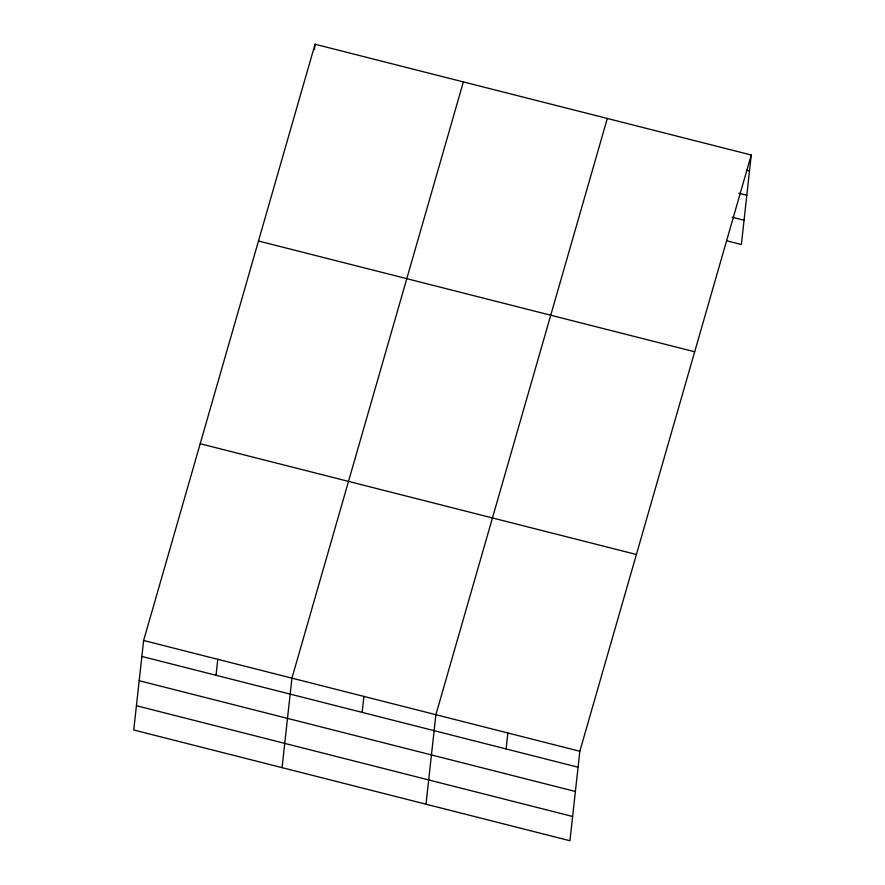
<?xml version="1.0" encoding="UTF-8"?>
<svg xmlns="http://www.w3.org/2000/svg" width="885" height="885" viewBox="0 0 885 885"><rect width="100%" height="100%" fill="white"/><g stroke="black" fill="none" stroke-linecap="round" stroke-linejoin="round"><path stroke-width="1.33" d="M143.624 640.486L133.746 729.992L569.951 840.75L579.83 751.254L751.254 155.008L315.049 44.25L143.624 640.486L579.83 751.254M216.017 675.288L217.787 659.314M314.463 49.571L315.049 44.25M282.061 767.649L291.939 678.142L463.364 81.907M362.142 712.392L363.912 696.429M426.006 804.2L435.885 714.704L607.309 118.457M506.087 748.942L507.857 732.979M751.254 155.008L741.376 244.514L726.707 240.786M746.818 170.296L749.484 170.982M738.809 193.218L746.807 195.242M732.05 217.201L744.053 220.243M258.486 241.008L694.681 351.776M200.198 443.728L636.392 554.497M141.865 656.449L578.06 767.218M139.188 680.72L575.383 791.478M136.423 705.721L572.628 816.479"/></g></svg>
